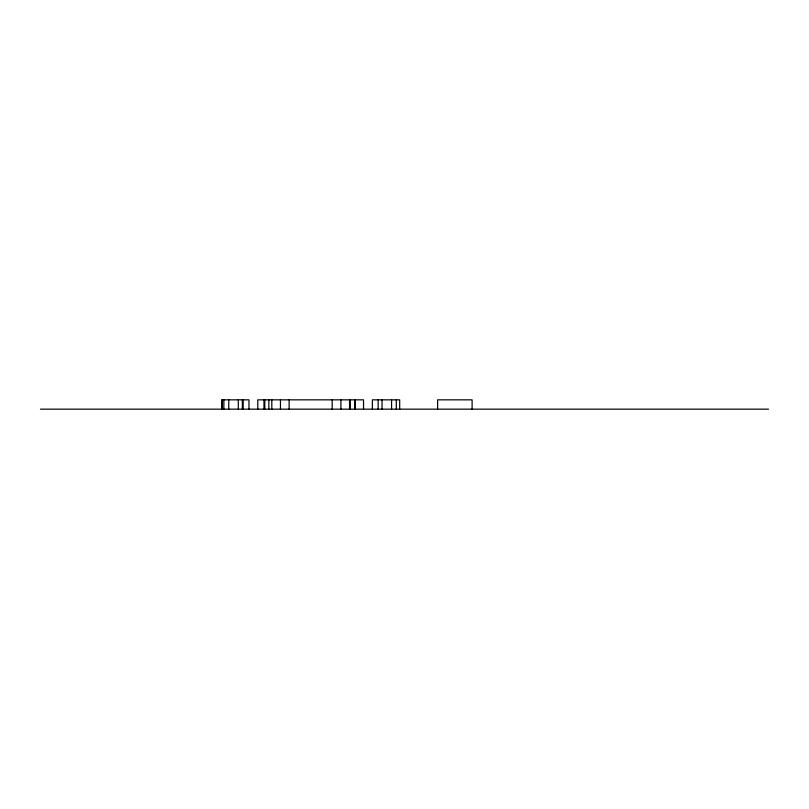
<?xml version="1.0" encoding="UTF-8"?>
<svg xmlns="http://www.w3.org/2000/svg" width="809" height="809" viewBox="0 0 809 809"><rect width="100%" height="100%" fill="white"/><g stroke="black" fill="none" stroke-linecap="round" stroke-linejoin="round"><path stroke-width="1.21" d="M40.45 409.162L768.55 409.162M472.102 409.162L472.102 399.838L437.608 399.838L437.608 409.162M399.697 409.162L399.697 399.838L372.373 399.838L372.373 409.162M396.309 399.838L396.309 409.162M391.576 399.838L391.576 409.162M382.03 399.838L382.03 409.162M378.167 399.838L378.167 409.162M363.544 409.162L363.544 399.838L257.808 399.838L257.808 409.162M355.151 399.838L355.151 409.162M354.918 399.838L354.918 409.162M350.186 399.838L350.186 409.162M349.539 399.838L349.539 409.162M340.892 399.838L340.892 409.162M332.196 399.838L332.196 409.162M289.147 399.838L289.147 409.162M280.45 399.838L280.45 409.162M271.814 399.838L271.814 409.162M268.841 399.838L268.841 409.162M264.806 399.838L264.806 409.162M263.977 399.838L263.977 409.162M248.97 409.162L248.97 399.838L221.646 399.838L221.646 409.162M243.175 399.838L243.175 409.162M242.346 399.838L242.346 409.162M238.311 399.838L238.311 409.162M228.765 399.838L228.765 409.162M223.86 399.838L223.86 409.162M222.131 399.838L222.131 409.162"/></g></svg>
